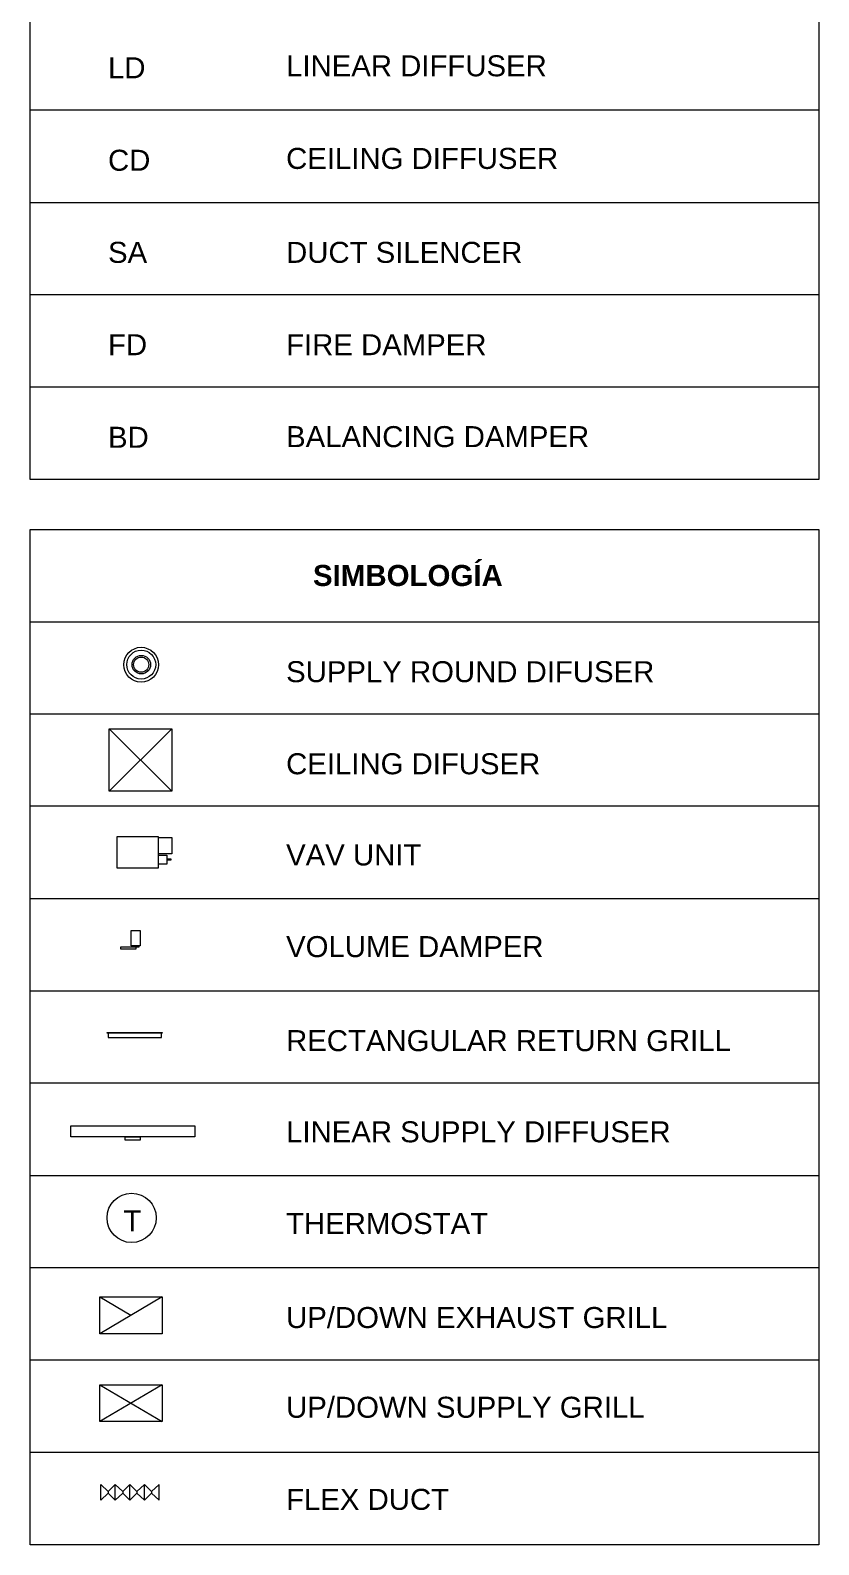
# Model space of a CAD drawing. Header units: metres. Extents: x -2 to 237, y -8 to 52.
# Drawn here: x 67.88 to 75.58, y 27.85 to 42.62 of the extents above; entities that cross this region are included whole.
import ezdxf

# ---------------------------------------------------------------- set-up
doc = ezdxf.new("R2010")
doc.units = ezdxf.units.M
doc.layers.add('pie de plano', color=7, linetype='Continuous', lineweight=0)
doc.styles.add('PDF Helvetica', font='')
doc.styles.add('PDF Helvetica Bold', font='')
doc.styles.get('PDF Helvetica').set_extended_font_data('Helvetica')
doc.styles.get('PDF Helvetica Bold').set_extended_font_data('Helvetica', bold=True)

msp = doc.modelspace()

# ---------------------------------------------------------------- linework, layer by layer
at = {"layer": 'pie de plano', "lineweight": 0}
for points in [[(67.885, 38.235), (67.885, 49.936), (75.575, 49.936), (75.575, 38.235)], [(67.885, 27.849), (67.885, 37.749), (75.575, 37.749), (75.575, 27.849)], [(69.264, 35.196), (68.655, 35.196), (68.655, 35.806), (69.264, 35.806)], [(69.131, 34.445), (68.732, 34.445), (68.732, 34.756), (69.131, 34.756)], [(69.255, 34.523), (69.223, 34.523), (69.223, 34.536), (69.255, 34.536)], [(68.957, 33.688), (68.87, 33.688), (68.87, 33.84), (68.957, 33.84)], [(68.765, 33.661), (68.916, 33.661), (68.916, 33.675), (68.765, 33.675)], [(68.893, 33.688), (68.943, 33.688), (68.943, 33.675), (68.893, 33.675)], [(69.172, 32.836), (68.636, 32.836), (68.636, 32.845), (69.172, 32.845)], [(68.645, 32.795), (69.163, 32.795), (69.163, 32.836), (68.645, 32.836)], [(69.489, 31.828), (68.279, 31.828), (68.279, 31.933), (69.489, 31.933)], [(68.957, 31.795), (68.811, 31.795), (68.811, 31.828), (68.957, 31.828)], [(68.572, 28.436), (68.645, 28.367), (68.645, 28.353), (68.572, 28.285)], [(68.856, 28.436), (68.788, 28.367), (68.788, 28.353), (68.856, 28.285)], [(69.141, 28.436), (69.067, 28.367), (69.067, 28.353), (69.141, 28.285)]]:
    msp.add_lwpolyline(points, close=True, dxfattribs=at)
for points in [[(75.575, 41.838), (67.885, 41.838)], [(75.575, 40.935), (67.885, 40.935)], [(75.575, 40.036), (67.885, 40.036)], [(75.575, 39.138), (67.885, 39.138)], [(75.575, 36.846), (67.885, 36.846)], [(75.575, 35.948), (67.885, 35.948)], [(69.264, 35.806), (68.655, 35.196)], [(68.655, 35.806), (69.264, 35.196)], [(75.575, 35.05), (67.885, 35.05)], [(69.131, 34.747), (69.264, 34.747), (69.264, 34.587), (69.131, 34.587)], [(69.131, 34.573), (69.218, 34.573), (69.218, 34.486), (69.131, 34.486)], [(75.575, 34.147), (67.885, 34.147)], [(75.575, 33.248), (67.885, 33.248)], [(75.575, 32.35), (67.885, 32.35)], [(75.575, 31.447), (67.885, 31.447)], [(75.575, 30.549), (67.885, 30.549)], [(68.563, 30.265), (69.172, 30.265), (69.172, 29.907), (68.563, 29.907), (68.563, 30.265), (68.865, 30.086)], [(69.172, 30.265), (68.563, 29.907)], [(75.575, 29.65), (67.885, 29.65)], [(68.563, 29.407), (69.172, 29.407), (69.172, 29.05), (68.563, 29.05), (68.563, 29.407), (69.172, 29.05)], [(69.172, 29.407), (68.563, 29.05)], [(75.575, 28.747), (67.885, 28.747)], [(68.645, 28.353), (68.714, 28.285), (68.714, 28.436), (68.645, 28.367)], [(68.714, 28.436), (68.788, 28.367)], [(68.856, 28.436), (68.925, 28.367), (68.925, 28.353), (68.856, 28.285)], [(68.998, 28.436), (68.925, 28.367)], [(69.067, 28.353), (68.998, 28.285), (68.998, 28.436), (69.067, 28.367)], [(68.788, 28.353), (68.714, 28.285)], [(68.925, 28.353), (68.998, 28.285)]]:
    msp.add_lwpolyline(points, dxfattribs=at)
for centre, radius in [((68.966, 36.43), 0.17), ((68.967, 36.431), 0.141), ((68.968, 36.431), 0.0904), ((68.966, 36.431), 0.0739), ((68.873, 31.036), 0.24)]:
    msp.add_circle(centre, radius, dxfattribs=at)

# ---------------------------------------------------------------- texts
at = {"layer": 'pie de plano', "lineweight": 0, "attachment_point": 4}
for s, insert, char_height, style in [('LD', (68.643, 42.251), 0.2048, 'PDF Helvetica'), ('LINEAR DIFFUSER', (70.38, 42.269), 0.20476, 'PDF Helvetica'), ('CD', (68.643, 41.348), 0.2048, 'PDF Helvetica'), ('CEILING DIFFUSER', (70.38, 41.366), 0.20476, 'PDF Helvetica'), ('SA', (68.643, 40.45), 0.2048, 'PDF Helvetica'), ('DUCT SILENCER', (70.38, 40.45), 0.20476, 'PDF Helvetica'), ('FD', (68.643, 39.551), 0.2048, 'PDF Helvetica'), ('FIRE DAMPER', (70.38, 39.551), 0.20476, 'PDF Helvetica'), ('BD', (68.643, 38.648), 0.2048, 'PDF Helvetica'), ('BALANCING DAMPER', (70.38, 38.653), 0.20476, 'PDF Helvetica'), ('SIMBOLOGÍA', (70.642, 37.299), 0.2057, 'PDF Helvetica Bold'), ('SUPPLY ROUND DIFUSER', (70.38, 36.361), 0.20476, 'PDF Helvetica'), ('CEILING DIFUSER', (70.38, 35.463), 0.20476, 'PDF Helvetica'), ('VAV UNIT', (70.38, 34.574), 0.2048, 'PDF Helvetica'), ('VOLUME DAMPER', (70.38, 33.68), 0.20476, 'PDF Helvetica'), ('RECTANGULAR RETURN GRILL', (70.38, 32.763), 0.20476, 'PDF Helvetica'), ('LINEAR SUPPLY DIFFUSER', (70.38, 31.874), 0.20476, 'PDF Helvetica'), ('T', (68.794, 31.008), 0.205, 'PDF Helvetica'), ('THERMOSTAT', (70.38, 30.98), 0.2048, 'PDF Helvetica'), ('UP/DOWN EXHAUST GRILL', (70.38, 30.063), 0.20476, 'PDF Helvetica'), ('UP/DOWN SUPPLY GRILL', (70.38, 29.188), 0.20476, 'PDF Helvetica'), ('FLEX DUCT', (70.38, 28.29), 0.2048, 'PDF Helvetica')]:
    msp.add_mtext(s, dxfattribs=dict(at, insert=insert, char_height=char_height, style=style))

doc.saveas('drawing.dxf')
